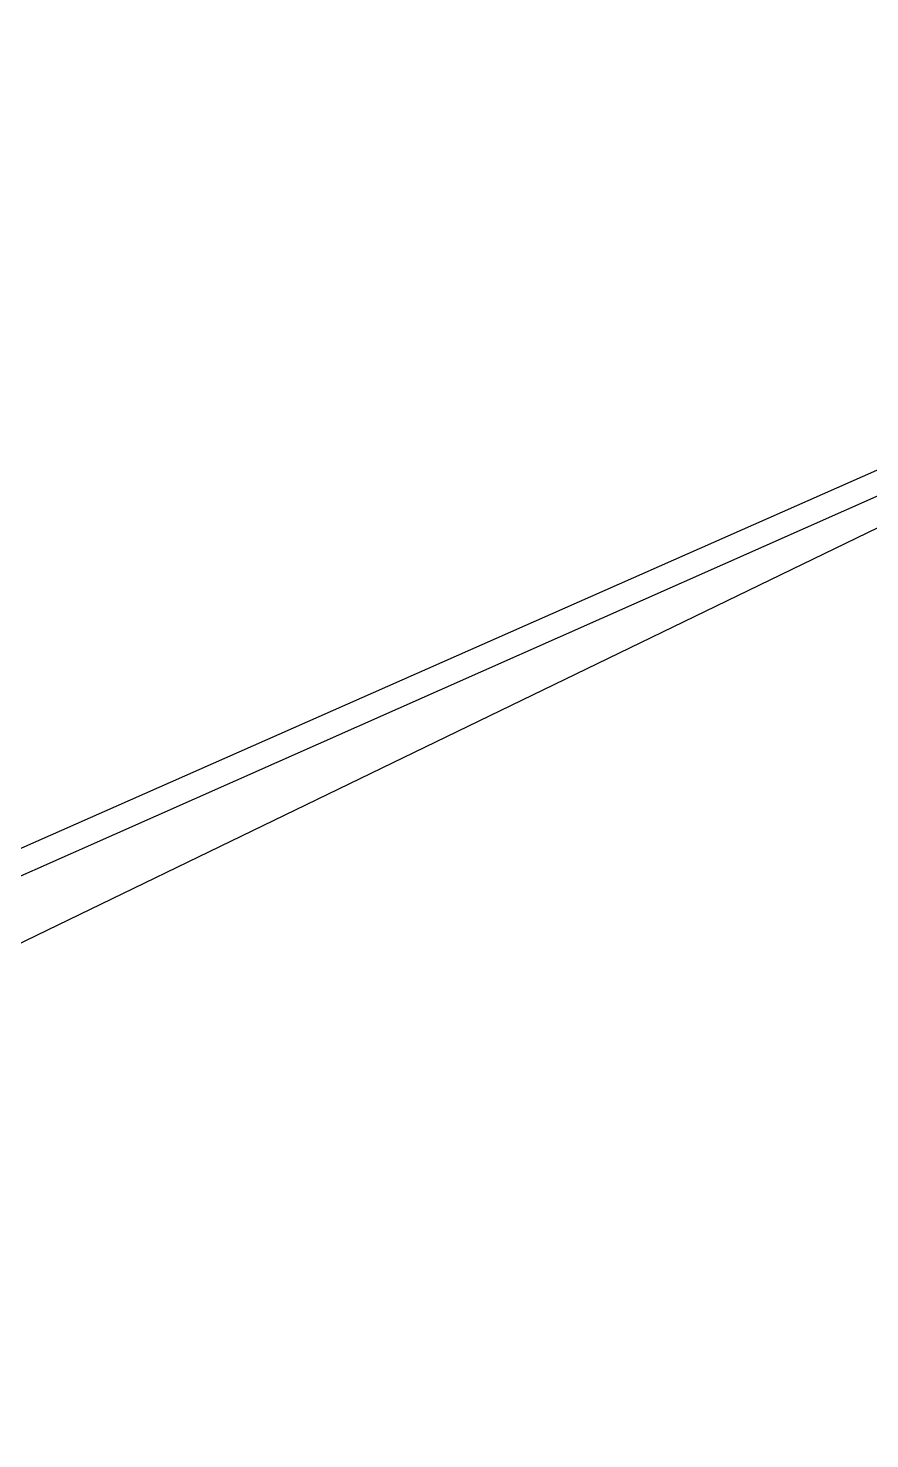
# Model space of a CAD drawing. Header units: inches. Extents: x 653559 to 669309, y 7245317 to 7256454.
# Drawn here: x 661341.6 to 661485.9, y 7249353.6 to 7249595.5 of the extents above; entities that cross this region are included whole.
import ezdxf

# ---------------------------------------------------------------- set-up
doc = ezdxf.new("R2010")
doc.units = ezdxf.units.IN
doc.header["$MEASUREMENT"] = 0
for name, color, linetype in [('Agricola', 3, 'Continuous'), ('Alambrados', 7, 'Continuous'), ('Reserva', 92, 'Continuous')]:
    doc.layers.add(name, color=color, linetype=linetype)

msp = doc.modelspace()

# ---------------------------------------------------------------- linework, layer by layer
at = {"layer": 'Agricola', "transparency": 33554613}
msp.add_polyline3d([(662339.52, 7249869.07, 0), (662226.41, 7249822.77, 0), (661976.37, 7249736.12, 0), (661890.38, 7249741.41, 0), (661834.82, 7249732.15, 0), (661775.95, 7249714.95, 0), (661727, 7249687.83, 0), (661648.29, 7249629.62, 0), (661580.16, 7249560.83, 0), (661193.87, 7249390.17, 0), (661179.98, 7249413.99, 0), (661095.97, 7249759.93, 0), (661087.37, 7249914.05, 0)], dxfattribs=at)
at = {"layer": 'Alambrados', "transparency": 33554613}
msp.add_lwpolyline([(660270.51, 7248215.43), (660267.44, 7248222.15), (660204.92, 7248448.56), (660191.53, 7248495.25), (660172.05, 7248608.92), (660161.68, 7248663.53), (660096.07, 7248968.75), (660070.88, 7249087.71), (660225.18, 7249129.83), (661048.25, 7249326.01), (661096.21, 7249341.88), (661189.47, 7249383.22), (661579.11, 7249556.08)], dxfattribs=at)
at = {"layer": 'Reserva', "transparency": 33554613}
msp.add_lwpolyline([(661063.58, 7249916.81), (661090.7, 7249664.79), (661163.06, 7249402.85), (661184.03, 7249362.87), (661503.98, 7249517.97), (661527.52, 7249528.03), (661548.43, 7249529.61), (661562.18, 7249519.03), (661565.09, 7249508.45), (661559.8, 7249493.9), (661555.57, 7249483.05), (661558.22, 7249476.17), (661562.45, 7249475.37), (661573.56, 7249476.43), (661586.79, 7249486.22), (661594.2, 7249496.81), (661599.23, 7249507.92), (661599.23, 7249520.88), (661604.25, 7249531.73), (661609.81, 7249536.23), (661617.48, 7249536.23), (661623.83, 7249533.58), (661631.24, 7249525.65)], dxfattribs=at)

doc.saveas('drawing.dxf')
